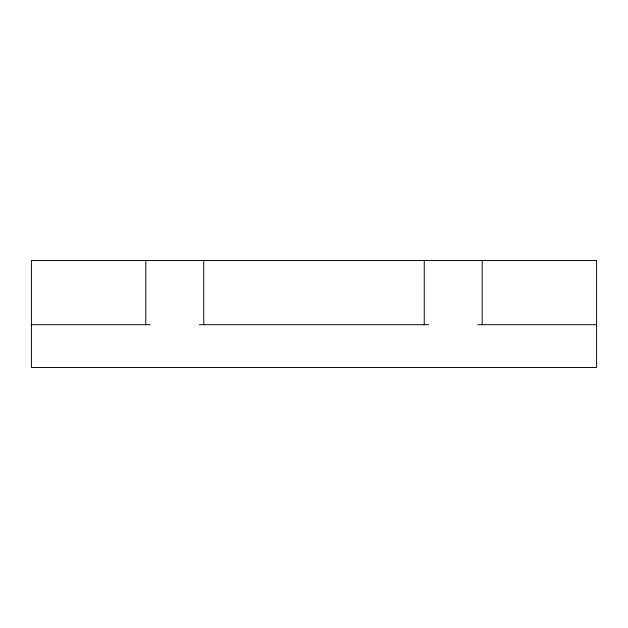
<?xml version="1.0" encoding="UTF-8"?>
<svg xmlns="http://www.w3.org/2000/svg" width="628" height="628" viewBox="0 0 628 628"><rect width="100%" height="100%" fill="white"/><g stroke="black" fill="none" stroke-linecap="round" stroke-linejoin="round"><path stroke-width="0.94" d="M31.4 324.707L150.194 324.707M199.343 324.707L428.657 324.707M477.806 324.707L596.6 324.707M482.202 260.479L482.202 324.707M424.253 260.479L424.253 324.707M203.747 260.479L203.747 324.707M145.798 260.479L145.798 324.707M596.6 260.479L31.4 260.479L31.4 367.521L596.6 367.521L596.6 260.479"/></g></svg>
